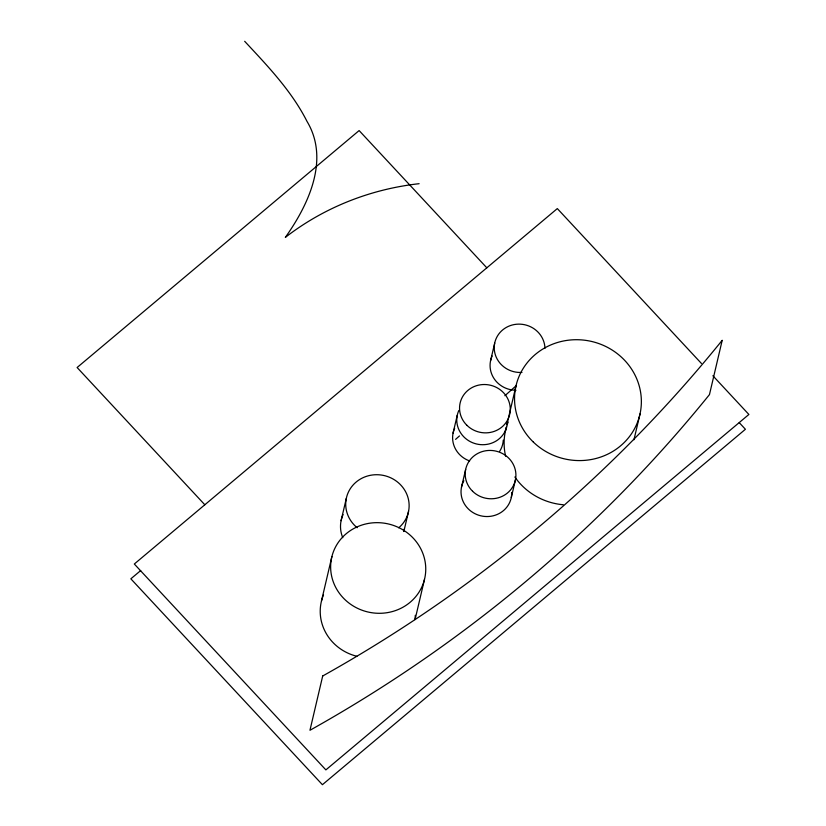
<?xml version="1.0" encoding="UTF-8"?>
<svg xmlns="http://www.w3.org/2000/svg" width="826" height="826" viewBox="0 0 826 826"><rect width="100%" height="100%" fill="white"/><g stroke="black" fill="none" stroke-linecap="round" stroke-linejoin="round"><path stroke-width="1.24" d="M321.479 600.977L331.897 556.559M341.086 520.69L346.3 498.45M403.914 531.17L408.55 511.408M453.061 433.123L457.232 415.354M415.23 618.901L424.492 579.418A47.691 45.193 13.2 0 0 364.483 524.283A47.691 45.193 13.2 0 0 345.619 600.254A47.691 45.193 13.2 0 0 424.492 579.418M490.53 360.89L494.702 343.12M461.486 487.185L465.657 469.416M505.44 430.893L506.307 427.187M506.885 424.719L515.858 386.465M511.284 497.551L515.455 479.782M633.965 439.742L640.047 413.826M455.601 439.349L459.473 435.932M504.872 395.726L516.467 385.453M140.709 570.539L130.849 578.82L322.408 784.7L745.413 429.272L739.26 422.664M244.672 41.3C267.696 66.039 291.588 90.932 306.993 121.37C329.977 159.583 308.408 204.91 285.331 237.403A267.149 253.19 13.2 0 1 419.123 183.692M701.439 363.471L557.323 208.586L134.318 564.013L325.878 769.894L748.883 414.466L712.859 375.747M486.824 267.82L359.124 130.57L77.117 367.518L204.817 504.769M511.748 492.42A25.43 24.109 13.2 0 1 480.66 515.785A25.43 24.109 13.2 0 1 463.861 480.742M563.301 504.758A63.581 60.257 13.2 0 1 514.846 476.994M505.615 456.231A63.581 60.257 13.2 0 1 506.183 427.889M507.278 424.368A63.581 60.257 13.2 0 1 508.135 422.065M507.463 422.313A25.43 24.109 13.2 0 1 476.395 443.954A25.43 24.109 13.2 0 1 458.833 410.46M356.884 656.278A47.691 45.193 13.2 0 1 323.503 594.854M415.292 615.329A47.691 45.193 13.2 0 1 414.9 619.614M515.982 390.244A25.43 24.109 13.2 0 1 492.131 355.985M521.96 372.412A25.43 24.109 13.2 0 1 494.289 349.408A25.43 24.109 13.2 0 1 518.439 324.133A25.43 24.109 13.2 0 1 544.953 348.345M503.292 440.082A25.43 24.109 13.2 0 1 499.596 451.419M469.622 460.949A25.43 24.109 13.2 0 1 454.661 428.229M342.749 537.674A31.791 30.128 13.2 0 1 343.089 514.557M403.873 529.383A31.791 30.128 13.2 0 1 403.687 531.521M357.193 527.731A31.791 30.128 13.2 0 1 354.003 484.036A31.791 30.128 13.2 0 1 399.887 484.119A31.791 30.128 13.2 0 1 398.71 527.804M322.698 675.988L309.957 730.277A1448.267 1372.626 13.2 0 0 709.462 394.601L722.203 340.302A1448.267 1372.626 13.2 0 1 322.698 675.988M472.586 491.253A25.43 24.109 13.2 0 0 515.042 481.455A25.43 24.109 13.2 0 0 484.036 451.099A25.43 24.109 13.2 0 0 472.586 491.253M533.379 442.106A63.581 60.257 13.2 0 0 639.303 416.831A63.581 60.257 13.2 0 0 561.174 341.499A63.581 60.257 13.2 0 0 533.379 442.106M466.938 425.338A25.43 24.109 13.2 0 0 509.394 415.55A25.43 24.109 13.2 0 0 478.388 385.184A25.43 24.109 13.2 0 0 466.938 425.338"/></g></svg>
